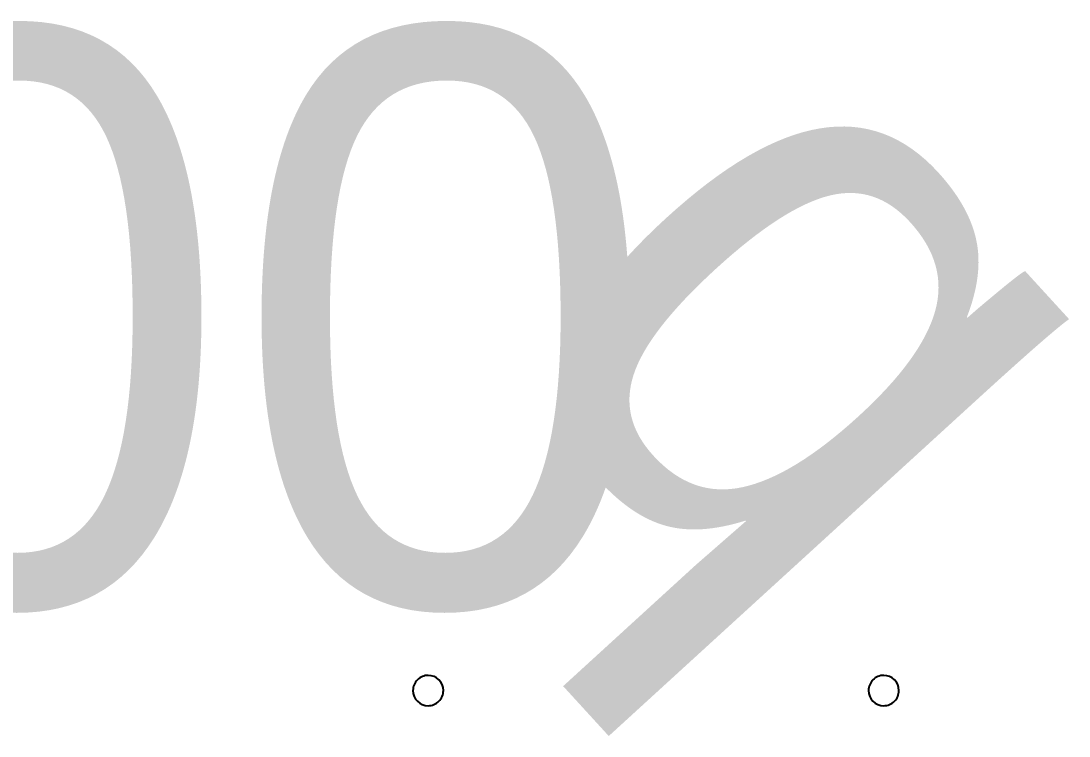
# Model space of a CAD drawing. Extents: x 180421 to 182279, y 668879 to 669787.
# Drawn here: x 180595.21 to 180604.32, y 669607.3 to 669613.52 of the extents above; entities that cross this region are included whole.
import ezdxf
from ezdxf.enums import TextEntityAlignment as Align

# ---------------------------------------------------------------- set-up
doc = ezdxf.new("R2010")
doc.units = 0
doc.header["$LTSCALE"] = 2.5
doc.header["$MEASUREMENT"] = 0
doc.layers.add('DRWT001', color=2, linetype='CONTINUOUS')
doc.layers.add('KOTERET', color=1, linetype='CONTINUOUS')
doc.styles.add('miryam', font='mirym.shx', dxfattribs={"height": 100})

msp = doc.modelspace()

# ---------------------------------------------------------------- linework, layer by layer
at = {"layer": 'KOTERET', "color": 1, "linetype": 'Continuous'}
for centre, start, end in [((180598.7469, 669607.6991), 90.00001, 180.00001), ((180598.7469, 669607.6991), 0.00002, 90.00001), ((180602.7055, 669607.6991), 90.00001, 180.00001), ((180602.7055, 669607.6991), 0.00002, 90.00001), ((180598.7469, 669607.6991), 180.00001, 270.00001), ((180598.7469, 669607.6991), 270.00001, 0.00002), ((180602.7055, 669607.6991), 180.00001, 270.00001), ((180602.7055, 669607.6991), 270.00001, 0.00002)]:
    msp.add_arc(centre, 0.132, start, end, dxfattribs=at)

# ---------------------------------------------------------------- texts
at = {"layer": 'DRWT001', "color": 2, "style": 'miryam'}
msp.add_text('0000', height=5, dxfattribs=at).set_placement((180600.7565, 669608.4455), align=Align.RIGHT)
msp.add_text('q', height=5, rotation=312.42854, dxfattribs=at).set_placement((180601.7334, 669607.9885), align=Align.RIGHT)

doc.saveas('drawing.dxf')
